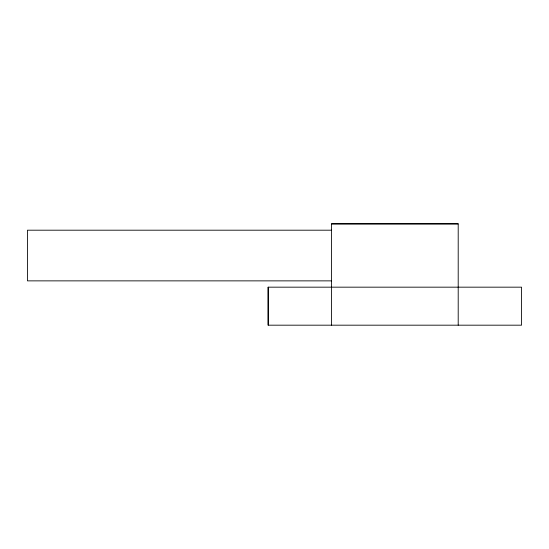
<?xml version="1.0" encoding="UTF-8"?>
<svg xmlns="http://www.w3.org/2000/svg" width="549" height="549" viewBox="0 0 549 549"><rect width="100%" height="100%" fill="white"/><g stroke="black" fill="none" stroke-linecap="round" stroke-linejoin="round"><path stroke-width="0.82" d="M331.514 223.896L458.202 223.896M331.514 230.196L27.45 230.196L27.45 280.868L331.514 280.868M268.166 287.168L521.55 287.168L521.55 325.18L268.166 325.18L268.166 287.168L268.187 325.18M458.202 325.18L458.202 223.82L331.514 223.82L331.514 325.18"/></g></svg>
